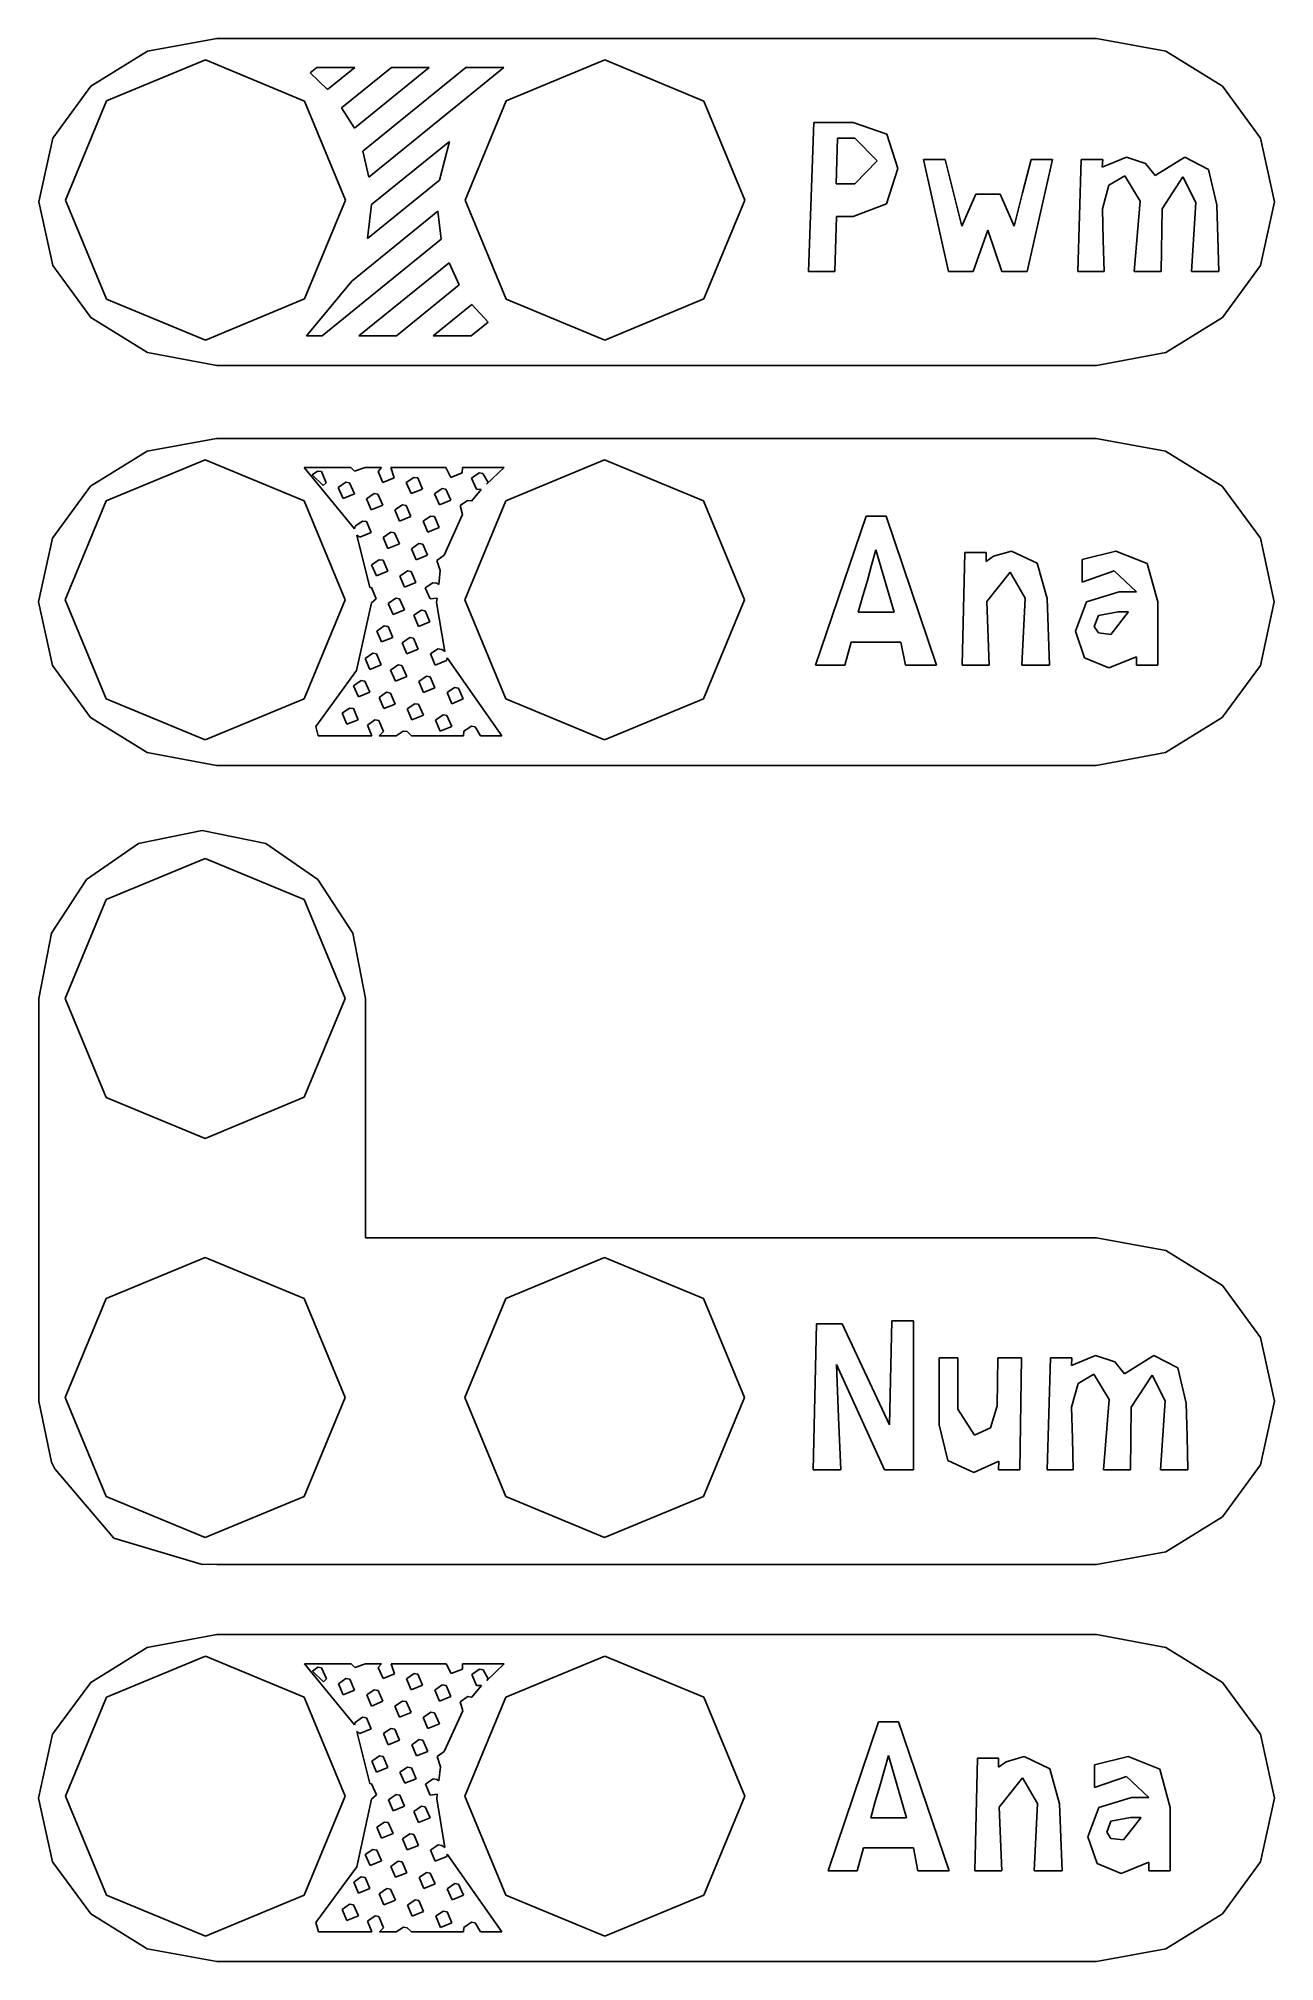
# Model space of a CAD drawing. Extents: x 0 to 7.9, y 0 to 12.2.
import ezdxf

# ---------------------------------------------------------------- set-up
doc = ezdxf.new("R2010")
doc.units = 0

msp = doc.modelspace()

# ---------------------------------------------------------------- linework, layer by layer
at = {"layer": 'Calque 1'}
for p, q in [((1.13539, 12.2365), (0.693474, 12.155059)), ((6.73453, 12.2365), (1.13539, 12.2365)), ((1.13539, 12.2365), (1.13539, 12.2365)), ((7.176448, 12.155059), (6.73453, 12.2365)), ((0.693474, 12.155059), (0.33334, 11.932675)), ((7.536582, 11.932675), (7.176448, 12.155059)), ((0.433035, 11.838604), (1.06304, 12.0995)), ((1.06304, 12.0995), (1.692714, 11.838423)), ((1.06304, 12.0995), (1.06304, 12.0995)), ((1.72967, 12.0169), (1.77256, 12.0515)), ((1.84025, 11.9114), (1.72967, 12.0169)), ((1.77256, 12.0515), (2.01285, 12.0515)), ((1.77256, 12.0515), (1.77256, 12.0515)), ((2.01285, 12.0515), (1.84025, 11.9114)), ((1.92914, 11.7941), (2.24643, 12.0515)), ((2.48724, 12.0515), (2.0113, 11.6655)), ((2.06401, 11.5192), (2.72134, 12.0515)), ((2.96215, 12.0515), (2.10277, 11.3549)), ((2.24643, 12.0515), (2.48724, 12.0515)), ((2.24643, 12.0515), (2.24643, 12.0515)), ((2.72134, 12.0515), (2.96215, 12.0515)), ((2.72134, 12.0515), (2.72134, 12.0515)), ((2.976036, 11.838604), (3.60604, 12.0995)), ((3.60604, 12.0995), (4.235707, 11.83842)), ((3.60604, 12.0995), (3.60604, 12.0995)), ((0.33334, 11.932675), (0.090914, 11.602253)), ((7.779008, 11.602253), (7.536582, 11.932675)), ((0.172138, 11.2086), (0.433035, 11.838604)), ((1.692714, 11.838423), (1.95343, 11.2086)), ((2.0113, 11.6655), (1.92914, 11.7941)), ((2.71514, 11.2086), (2.976036, 11.838604)), ((4.235707, 11.83842), (4.49642, 11.2086)), ((4.90208, 10.7544), (4.93567, 11.7027)), ((4.93567, 11.7027), (5.1863, 11.7027)), ((4.93567, 11.7027), (4.93567, 11.7027)), ((5.1863, 11.7027), (5.399301, 11.628388)), ((5.399301, 11.628388), (5.47053, 11.4097)), ((0.090914, 11.602253), (0.002121, 11.1967)), ((2.10277, 11.3549), (2.06401, 11.5192)), ((2.12034, 11.1797), (2.61643, 11.5817)), ((2.61643, 11.5817), (2.55235, 11.3347)), ((2.61643, 11.5817), (2.61643, 11.5817)), ((5.08554, 11.6024), (5.08088, 11.4593)), ((5.19612, 11.6024), (5.08554, 11.6024)), ((5.08554, 11.6024), (5.08554, 11.6024)), ((5.33927, 11.4582), (5.19612, 11.6024)), ((7.8678, 11.1967), (7.779008, 11.602253)), ((5.08088, 11.4593), (5.07675, 11.3125)), ((5.19612, 11.3125), (5.33927, 11.4582)), ((5.47053, 11.4097), (5.39766, 11.1849)), ((5.63382, 11.466), (5.77025, 11.466)), ((5.7935, 10.7544), (5.63382, 11.466)), ((5.63382, 11.466), (5.63382, 11.466)), ((5.77025, 11.466), (5.87722, 11.0417)), ((6.26427, 11.2551), (6.31802, 11.466)), ((6.45341, 11.466), (6.29321, 10.7544)), ((6.31802, 11.466), (6.45341, 11.466)), ((6.61671, 10.7544), (6.6379, 11.466)), ((6.6379, 11.466), (6.77432, 11.466)), ((6.77122, 11.4174), (6.92522, 11.4815)), ((6.77432, 11.466), (6.77122, 11.4174)), ((6.92522, 11.4815), (7.04717, 11.4412)), ((6.92522, 11.4815), (6.92522, 11.4815)), ((7.04717, 11.4412), (7.10867, 11.3642)), ((7.10867, 11.3642), (7.29574, 11.4815)), ((7.29574, 11.4815), (7.44767, 11.4035)), ((7.44767, 11.4035), (7.50141, 11.1781)), ((2.55235, 11.3347), (2.09502, 10.9637)), ((5.07675, 11.3125), (5.19612, 11.3125)), ((6.81359, 11.3032), (6.77225, 11.1533)), ((6.91436, 11.3631), (6.81359, 11.3032)), ((7.01255, 11.2019), (6.91436, 11.3631)), ((7.28437, 11.3564), (7.15259, 11.1523)), ((7.36705, 11.1936), (7.28437, 11.3564)), ((0.002121, 11.1967), (0.090914, 10.791127)), ((0.433035, 10.578596), (0.172138, 11.2086)), ((1.95343, 11.2086), (1.692714, 10.578777)), ((1.99425, 10.6929), (2.54202, 11.1368)), ((2.09502, 10.9637), (2.12034, 11.1797)), ((2.54202, 11.1368), (2.56269, 10.9585)), ((2.54202, 11.1368), (2.54202, 11.1368)), ((2.976036, 10.578596), (2.71514, 11.2086)), ((4.49642, 11.2086), (4.235707, 10.57878)), ((5.39766, 11.1849), (5.1863, 11.1042)), ((5.87722, 11.0417), (5.96558, 11.2458)), ((5.96558, 11.2458), (6.12217, 11.2458)), ((6.12217, 11.2458), (6.21053, 11.0417)), ((6.21053, 11.0417), (6.26427, 11.2551)), ((6.77225, 11.1533), (6.77794, 10.9533)), ((6.97483, 10.7544), (7.01255, 11.2019)), ((7.15259, 11.1523), (7.14691, 10.7544)), ((7.33915, 10.7544), (7.36705, 11.1936)), ((7.50141, 11.1781), (7.50709, 10.9673)), ((7.779008, 10.791127), (7.8678, 11.1967)), ((5.07985, 11.1042), (5.07003, 10.7544)), ((5.1863, 11.1042), (5.07985, 11.1042)), ((6.0431, 11.0159), (5.94905, 10.7544)), ((6.1325, 10.7544), (6.0431, 11.0159)), ((2.56269, 10.9585), (1.80563, 10.3446)), ((6.77794, 10.9533), (6.78311, 10.7544)), ((7.50709, 10.9673), (7.51278, 10.7544)), ((0.090914, 10.791127), (0.33334, 10.460562)), ((2.03921, 10.3446), (2.61333, 10.8097)), ((2.61333, 10.8097), (2.67896, 10.6681)), ((2.61333, 10.8097), (2.61333, 10.8097)), ((7.536582, 10.460562), (7.779008, 10.791127)), ((1.7059, 10.3446), (1.99425, 10.6929)), ((2.67896, 10.6681), (2.2795, 10.3446)), ((5.07003, 10.7544), (4.90208, 10.7544)), ((5.94905, 10.7544), (5.7935, 10.7544)), ((6.29321, 10.7544), (6.1325, 10.7544)), ((6.78311, 10.7544), (6.61671, 10.7544)), ((7.14691, 10.7544), (6.97483, 10.7544)), ((7.51278, 10.7544), (7.33915, 10.7544)), ((1.06304, 10.3177), (0.433035, 10.578596)), ((1.692714, 10.578777), (1.06304, 10.3177)), ((2.51308, 10.3446), (2.75855, 10.5436)), ((2.75855, 10.5436), (2.8619, 10.4319)), ((2.75855, 10.5436), (2.75855, 10.5436)), ((3.60604, 10.3177), (2.976036, 10.578596)), ((4.235707, 10.57878), (3.60604, 10.3177)), ((0.33334, 10.460562), (0.693474, 10.238017)), ((2.8619, 10.4319), (2.75441, 10.3446)), ((7.176448, 10.238017), (7.536582, 10.460562)), ((1.80563, 10.3446), (1.7059, 10.3446)), ((2.2795, 10.3446), (2.03921, 10.3446)), ((2.75441, 10.3446), (2.51308, 10.3446)), ((0.693474, 10.238017), (1.13539, 10.1565)), ((1.13539, 10.1565), (6.73453, 10.1565)), ((6.73453, 10.1565), (7.176448, 10.238017)), ((1.13384, 9.69141), (0.691843, 9.609972)), ((6.73246, 9.69141), (1.13384, 9.69141)), ((1.13384, 9.69141), (1.13384, 9.69141)), ((7.174454, 9.609972), (6.73246, 9.69141)), ((0.691843, 9.609972), (0.331531, 9.387597)), ((0.431484, 9.293575), (1.06149, 9.55447)), ((1.06149, 9.55447), (1.691157, 9.29339)), ((1.06149, 9.55447), (1.06149, 9.55447)), ((2.974303, 9.29339), (3.60397, 9.55447)), ((3.60397, 9.55447), (4.233974, 9.293574)), ((3.60397, 9.55447), (3.60397, 9.55447)), ((7.534764, 9.387597), (7.174454, 9.609972)), ((1.69194, 9.50641), (1.98908, 9.50641)), ((2.01079, 9.11729), (1.69194, 9.50641)), ((1.69194, 9.50641), (1.69194, 9.50641)), ((1.77669, 9.48367), (1.74259, 9.4599)), ((1.74259, 9.4599), (1.81286, 9.39169)), ((1.77721, 9.48367), (1.77669, 9.48367)), ((1.77669, 9.48367), (1.77669, 9.48367)), ((1.80098, 9.48005), (1.77721, 9.48367)), ((1.83147, 9.40977), (1.80098, 9.48005)), ((1.98908, 9.50641), (2.01234, 9.48315)), ((2.01234, 9.48315), (2.08055, 9.50641)), ((2.08055, 9.50641), (2.18339, 9.50641)), ((2.18339, 9.50641), (2.1622, 9.48212)), ((2.1622, 9.48212), (2.19217, 9.41184)), ((2.19217, 9.41184), (2.26452, 9.4413)), ((2.26452, 9.4413), (2.24385, 9.50641)), ((2.24385, 9.50641), (2.59318, 9.50641)), ((2.38957, 9.44388), (2.34151, 9.41081)), ((2.41438, 9.43975), (2.38957, 9.44388)), ((2.38957, 9.44388), (2.38957, 9.44388)), ((2.44383, 9.36947), (2.41438, 9.43975)), ((2.59318, 9.50641), (2.62522, 9.44336)), ((2.62522, 9.44336), (2.69757, 9.4723)), ((2.69757, 9.4723), (2.69912, 9.50641)), ((2.69912, 9.50641), (2.96422, 9.50641)), ((2.80557, 9.47179), (2.75699, 9.43871)), ((2.75699, 9.43871), (2.78748, 9.36843)), ((2.82934, 9.46765), (2.80557, 9.47179)), ((2.86241, 9.41081), (2.82934, 9.46765)), ((2.96422, 9.50641), (2.8526, 9.40047)), ((0.331531, 9.387597), (0.088927, 9.057197)), ((1.81286, 9.39169), (1.83147, 9.40977)), ((1.95652, 9.41236), (1.90847, 9.37877)), ((1.90847, 9.37877), (1.93896, 9.30849)), ((1.93896, 9.30849), (2.01079, 9.33846)), ((1.98081, 9.40822), (1.95652, 9.41236)), ((1.95652, 9.41236), (1.95652, 9.41236)), ((2.01079, 9.33846), (1.98081, 9.40822)), ((2.13584, 9.34053), (2.0883, 9.30745)), ((2.0883, 9.30745), (2.11879, 9.23717)), ((2.16065, 9.33691), (2.13584, 9.34053)), ((2.13584, 9.34053), (2.13584, 9.34053)), ((2.19114, 9.26715), (2.16065, 9.33691)), ((2.34151, 9.41081), (2.372, 9.34053)), ((2.372, 9.34053), (2.44383, 9.36947)), ((2.56941, 9.37205), (2.52135, 9.33898)), ((2.52135, 9.33898), (2.55184, 9.2687)), ((2.5937, 9.36843), (2.56941, 9.37205)), ((2.56941, 9.37205), (2.56941, 9.37205)), ((2.62418, 9.29815), (2.5937, 9.36843)), ((2.81797, 9.3674), (2.75648, 9.29298)), ((2.78748, 9.36843), (2.81797, 9.3674)), ((2.8526, 9.40047), (2.86241, 9.41081)), ((7.777367, 9.057197), (7.534764, 9.387597)), ((0.170587, 8.66357), (0.431484, 9.293575)), ((1.691157, 9.29339), (1.95187, 8.66357)), ((2.11879, 9.23717), (2.19114, 9.26715)), ((2.31619, 9.26921), (2.26813, 9.23614)), ((2.26813, 9.23614), (2.29811, 9.16586)), ((2.29811, 9.16586), (2.37045, 9.19532)), ((2.33996, 9.26508), (2.31619, 9.26921)), ((2.31619, 9.26921), (2.31619, 9.26921)), ((2.37045, 9.19532), (2.33996, 9.26508)), ((2.49551, 9.1979), (2.44797, 9.16431)), ((2.52032, 9.19377), (2.49551, 9.1979)), ((2.49551, 9.1979), (2.49551, 9.1979)), ((2.5508, 9.124), (2.52032, 9.19377)), ((2.55184, 9.2687), (2.62418, 9.29815)), ((2.70015, 9.2072), (2.58233, 8.94779)), ((2.73116, 9.29712), (2.68361, 9.26405)), ((2.68361, 9.26405), (2.70015, 9.2072)), ((2.71359, 8.66357), (2.974303, 9.29339)), ((2.75596, 9.2935), (2.73116, 9.29712)), ((2.75648, 9.29298), (2.75596, 9.2935)), ((4.233974, 9.293574), (4.49487, 8.66357)), ((4.94653, 8.24809), (5.26847, 9.19635)), ((5.26847, 9.19635), (5.39508, 9.19635)), ((5.26847, 9.19635), (5.26847, 9.19635)), ((5.39508, 9.19635), (5.71702, 8.24809)), ((0.088927, 9.057197), (0.000055, 8.65168)), ((2.01492, 9.13279), (2.01079, 9.11729)), ((2.06246, 9.16586), (2.01492, 9.13279)), ((2.10897, 8.74366), (2.02577, 9.07543)), ((2.02577, 9.07543), (2.04489, 9.06251)), ((2.04489, 9.06251), (2.11724, 9.09196)), ((2.08727, 9.16224), (2.06246, 9.16586)), ((2.11724, 9.09196), (2.08727, 9.16224)), ((2.2423, 9.09455), (2.19424, 9.06147)), ((2.19424, 9.06147), (2.22473, 8.99119)), ((2.26658, 9.09041), (2.2423, 9.09455)), ((2.2423, 9.09455), (2.2423, 9.09455)), ((2.29707, 9.02065), (2.26658, 9.09041)), ((2.44797, 9.16431), (2.47846, 9.09403)), ((2.47846, 9.09403), (2.5508, 9.124)), ((7.86624, 8.65168), (7.777367, 9.057197)), ((2.22473, 8.99119), (2.29707, 9.02065)), ((2.42213, 9.02323), (2.37459, 8.98964)), ((2.37459, 8.98964), (2.40456, 8.91988)), ((2.40456, 8.91988), (2.47691, 8.94882)), ((2.44642, 9.0191), (2.42213, 9.02323)), ((2.42213, 9.02323), (2.42213, 9.02323)), ((2.47691, 8.94882), (2.44642, 9.0191)), ((2.58233, 8.94779), (2.53582, 8.91523)), ((5.331, 8.98293), (5.30309, 8.88422)), ((5.44624, 8.58657), (5.331, 8.98293)), ((5.331, 8.98293), (5.331, 8.98293)), ((5.88032, 8.24809), (5.89686, 8.96484)), ((5.89686, 8.96484), (6.03121, 8.96484)), ((6.03121, 8.96484), (6.03121, 8.90903)), ((6.03121, 8.90903), (6.07927, 8.94262)), ((6.07927, 8.94262), (6.19451, 8.97517)), ((6.19451, 8.97517), (6.357754, 8.896965)), ((6.19451, 8.97517), (6.19451, 8.97517)), ((6.64306, 8.92195), (6.85804, 8.97517)), ((6.85804, 8.97517), (7.057795, 8.894897)), ((6.85804, 8.97517), (6.85804, 8.97517)), ((2.16892, 8.91988), (2.12086, 8.88681)), ((2.12086, 8.88681), (2.15135, 8.81704)), ((2.15135, 8.81704), (2.22318, 8.84598)), ((2.1932, 8.91626), (2.16892, 8.91988)), ((2.16892, 8.91988), (2.16892, 8.91988)), ((2.22318, 8.84598), (2.1932, 8.91626)), ((2.34823, 8.84857), (2.30017, 8.81549)), ((2.30017, 8.81549), (2.33066, 8.74573)), ((2.37252, 8.84443), (2.34823, 8.84857)), ((2.34823, 8.84857), (2.34823, 8.84857)), ((2.40301, 8.77467), (2.37252, 8.84443)), ((2.53582, 8.91523), (2.55752, 8.85063)), ((2.55752, 8.85063), (2.54771, 8.76227)), ((5.30309, 8.88422), (5.27622, 8.78811)), ((6.18469, 8.8403), (6.03587, 8.65426)), ((6.28081, 8.67597), (6.18469, 8.8403)), ((6.357754, 8.896965), (6.42034, 8.67338)), ((6.64306, 8.77777), (6.64306, 8.92195)), ((6.84667, 8.84805), (6.64306, 8.77777)), ((6.98878, 8.71524), (6.84667, 8.84805)), ((7.057795, 8.894897), (7.12417, 8.65168)), ((2.11931, 8.74211), (2.10897, 8.74366)), ((2.1498, 8.67183), (2.11931, 8.74211)), ((2.33066, 8.74573), (2.40301, 8.77467)), ((2.5105, 8.77364), (2.46244, 8.74056)), ((2.46244, 8.74056), (2.49293, 8.6708)), ((2.53479, 8.77002), (2.5105, 8.77364)), ((2.54771, 8.76227), (2.53479, 8.77002)), ((5.24728, 8.6894), (5.21834, 8.58657)), ((5.27622, 8.78811), (5.24728, 8.6894)), ((6.669814, 8.652397), (6.87819, 8.71524)), ((6.87819, 8.71524), (6.98878, 8.71524)), ((0.000055, 8.65168), (0.088927, 8.246082)), ((0.431481, 8.033559), (0.170587, 8.66357)), ((1.95187, 8.66357), (1.691161, 8.033744)), ((2.024771, 8.214886), (2.11982, 8.64496)), ((2.11982, 8.64496), (2.1498, 8.67183)), ((2.27485, 8.67442), (2.22679, 8.64083)), ((2.22679, 8.64083), (2.25677, 8.57055)), ((2.25677, 8.57055), (2.32911, 8.60052)), ((2.29914, 8.67028), (2.27485, 8.67442)), ((2.27485, 8.67442), (2.27485, 8.67442)), ((2.32911, 8.60052), (2.29914, 8.67028)), ((2.43712, 8.59949), (2.38906, 8.5659)), ((2.38906, 8.5659), (2.41903, 8.49562)), ((2.46089, 8.59535), (2.43712, 8.59949)), ((2.43712, 8.59949), (2.43712, 8.59949)), ((2.49138, 8.52507), (2.46089, 8.59535)), ((2.49293, 8.6708), (2.53737, 8.67597)), ((2.53737, 8.67597), (2.53427, 8.64703)), ((2.53427, 8.64703), (2.58646, 8.33645)), ((2.974299, 8.033744), (2.71359, 8.66357)), ((4.49487, 8.66357), (4.233977, 8.03356)), ((5.21834, 8.58657), (5.44624, 8.58657)), ((6.03587, 8.65426), (6.0524, 8.24809)), ((6.25963, 8.24809), (6.28081, 8.67597)), ((6.42034, 8.67338), (6.43636, 8.24809)), ((6.60069, 8.46564), (6.669814, 8.652397)), ((6.87251, 8.5876), (6.74693, 8.56435)), ((6.82651, 8.44446), (6.9371, 8.58657)), ((6.9371, 8.5876), (6.87251, 8.5876)), ((6.87251, 8.5876), (6.87251, 8.5876)), ((6.9371, 8.58657), (6.9371, 8.5876)), ((7.12417, 8.65168), (7.12417, 8.24809)), ((7.777367, 8.246082), (7.86624, 8.65168)), ((2.20147, 8.49923), (2.1529, 8.46616)), ((2.1529, 8.46616), (2.18339, 8.3964)), ((2.22524, 8.49562), (2.20147, 8.49923)), ((2.20147, 8.49923), (2.20147, 8.49923)), ((2.25573, 8.42534), (2.22524, 8.49562)), ((2.41903, 8.49562), (2.49138, 8.52507)), ((6.65857, 8.29511), (6.60069, 8.46564)), ((6.74693, 8.56435), (6.72006, 8.4951)), ((6.72006, 8.4951), (6.74693, 8.45479)), ((6.74693, 8.45479), (6.82651, 8.44446)), ((2.12758, 8.32509), (2.07951, 8.29201)), ((2.15186, 8.32095), (2.12758, 8.32509)), ((2.12758, 8.32509), (2.12758, 8.32509)), ((2.18235, 8.25119), (2.15186, 8.32095)), ((2.18339, 8.3964), (2.25573, 8.42534)), ((2.36322, 8.42482), (2.31516, 8.39175)), ((2.31516, 8.39175), (2.34565, 8.32147)), ((2.34565, 8.32147), (2.418, 8.35041)), ((2.38751, 8.42069), (2.36322, 8.42482)), ((2.36322, 8.42482), (2.36322, 8.42482)), ((2.418, 8.35041), (2.38751, 8.42069)), ((2.54254, 8.35299), (2.49499, 8.31992)), ((2.56682, 8.34937), (2.54254, 8.35299)), ((2.58646, 8.33645), (2.56682, 8.34937)), ((5.17235, 8.39536), (5.13308, 8.24809)), ((5.49016, 8.39536), (5.17235, 8.39536)), ((5.5191, 8.24809), (5.49016, 8.39536)), ((0.088927, 8.246082), (0.331531, 7.915503)), ((1.76532, 7.85896), (2.024771, 8.214886)), ((2.07951, 8.29201), (2.11, 8.22225)), ((2.11, 8.22225), (2.18235, 8.25119)), ((2.28932, 8.25015), (2.24178, 8.21708)), ((2.24178, 8.21708), (2.27227, 8.14732)), ((2.31361, 8.24602), (2.28932, 8.25015)), ((2.28932, 8.25015), (2.28932, 8.25015)), ((2.3441, 8.17626), (2.31361, 8.24602)), ((2.49499, 8.31992), (2.52497, 8.24964)), ((2.52497, 8.24964), (2.59731, 8.27909)), ((2.59731, 8.27909), (2.60145, 8.29511)), ((2.60145, 8.29511), (2.94871, 7.79954)), ((5.13308, 8.24809), (4.94653, 8.24809)), ((5.71702, 8.24809), (5.5191, 8.24809)), ((6.0524, 8.24809), (5.88032, 8.24809)), ((6.43636, 8.24809), (6.25963, 8.24809)), ((6.81308, 8.23103), (6.65857, 8.29511)), ((6.98878, 8.30286), (6.81308, 8.23103)), ((6.98878, 8.24809), (6.98878, 8.30286)), ((7.12417, 8.24809), (6.98878, 8.24809)), ((7.534764, 7.915503), (7.777367, 8.246082)), ((2.05368, 8.15094), (2.00613, 8.11735)), ((2.00613, 8.11735), (2.03611, 8.04707)), ((2.03611, 8.04707), (2.10845, 8.07652)), ((2.07848, 8.1468), (2.05368, 8.15094)), ((2.05368, 8.15094), (2.05368, 8.15094)), ((2.10845, 8.07652), (2.07848, 8.1468)), ((2.27227, 8.14732), (2.3441, 8.17626)), ((2.46916, 8.17832), (2.42161, 8.14525)), ((2.42161, 8.14525), (2.45159, 8.07549)), ((2.45159, 8.07549), (2.52342, 8.10494)), ((2.49293, 8.17471), (2.46916, 8.17832)), ((2.46916, 8.17832), (2.46916, 8.17832)), ((2.52342, 8.10494), (2.49293, 8.17471)), ((2.64899, 8.10701), (2.60145, 8.07394)), ((2.67328, 8.10339), (2.64899, 8.10701)), ((2.64899, 8.10701), (2.64899, 8.10701)), ((2.70377, 8.03363), (2.67328, 8.10339)), ((1.06149, 7.77266), (0.431481, 8.033559)), ((1.691161, 8.033744), (1.06149, 7.77266)), ((1.97978, 7.97575), (1.93224, 7.94268)), ((2.00459, 7.97213), (1.97978, 7.97575)), ((1.97978, 7.97575), (1.97978, 7.97575)), ((2.03507, 7.90185), (2.00459, 7.97213)), ((2.21543, 8.076), (2.16788, 8.04241)), ((2.16788, 8.04241), (2.19785, 7.97213)), ((2.19785, 7.97213), (2.27072, 8.00159)), ((2.24023, 8.07135), (2.21543, 8.076)), ((2.21543, 8.076), (2.21543, 8.076)), ((2.27072, 8.00159), (2.24023, 8.07135)), ((2.39578, 8.00366), (2.34772, 7.97058)), ((2.34772, 7.97058), (2.37769, 7.90082)), ((2.41955, 8.00004), (2.39578, 8.00366)), ((2.39578, 8.00366), (2.39578, 8.00366)), ((2.45003, 7.92976), (2.41955, 8.00004)), ((2.60145, 8.07394), (2.63142, 8.00366)), ((2.63142, 8.00366), (2.70377, 8.03363)), ((3.60397, 7.77266), (2.974299, 8.033744)), ((4.233977, 8.03356), (3.60397, 7.77266)), ((0.331531, 7.915503), (0.691843, 7.692949)), ((1.78134, 7.79954), (1.76532, 7.85896)), ((1.93224, 7.94268), (1.96273, 7.8724)), ((1.96273, 7.8724), (2.03507, 7.90185)), ((2.14205, 7.90134), (2.09398, 7.86775)), ((2.09398, 7.86775), (2.12137, 7.79954)), ((2.16633, 7.8972), (2.14205, 7.90134)), ((2.1963, 7.82692), (2.16633, 7.8972)), ((2.37769, 7.90082), (2.45003, 7.92976)), ((2.57509, 7.93234), (2.52755, 7.89927)), ((2.52755, 7.89927), (2.55752, 7.82899)), ((2.55752, 7.82899), (2.63039, 7.85845)), ((2.5999, 7.92873), (2.57509, 7.93234)), ((2.57509, 7.93234), (2.57509, 7.93234)), ((2.63039, 7.85845), (2.5999, 7.92873)), ((2.75544, 7.86103), (2.70739, 7.82796)), ((2.77973, 7.8569), (2.75544, 7.86103)), ((2.8128, 7.79954), (2.77973, 7.8569)), ((7.174454, 7.692949), (7.534764, 7.915503)), ((2.12137, 7.79954), (1.78134, 7.79954)), ((2.16943, 7.79954), (2.1963, 7.82692)), ((2.2764, 7.79954), (2.16943, 7.79954)), ((2.32188, 7.82951), (2.2764, 7.79954)), ((2.34617, 7.82589), (2.32188, 7.82951)), ((2.37407, 7.79954), (2.34617, 7.82589)), ((2.70532, 7.79954), (2.37407, 7.79954)), ((2.70739, 7.82796), (2.70532, 7.79954)), ((2.94871, 7.79954), (2.8128, 7.79954)), ((0.691843, 7.692949), (1.13384, 7.61143)), ((1.13384, 7.61143), (6.73246, 7.61143)), ((6.73246, 7.61143), (7.174454, 7.692949)), ((0.635823, 7.11315), (0.305421, 6.884232)), ((1.04134, 7.19699), (0.635823, 7.11315)), ((1.446937, 7.11315), (1.04134, 7.19699)), ((1.04134, 7.19699), (1.04134, 7.19699)), ((1.777513, 6.884232), (1.446937, 7.11315)), ((0.431151, 6.758507), (1.06097, 7.01922)), ((1.06097, 7.01922), (1.69046, 6.758327)), ((1.06097, 7.01922), (1.06097, 7.01922)), ((0.305421, 6.884232), (0.083044, 6.544138)), ((2.000062, 6.544138), (1.777513, 6.884232)), ((0.170071, 6.12884), (0.431151, 6.758507)), ((1.69046, 6.758327), (1.95136, 6.12884)), ((0.083044, 6.544138), (0.001605, 6.12677)), ((2.08158, 6.12677), (2.000062, 6.544138)), ((0.001605, 6.12677), (0.001605, 3.59566)), ((0.430963, 5.49883), (0.170071, 6.12884)), ((1.95136, 6.12884), (1.690647, 5.49901)), ((2.08158, 4.60541), (2.08158, 6.12677)), ((1.06097, 5.23793), (0.430963, 5.49883)), ((1.690647, 5.49901), (1.06097, 5.23793)), ((6.73401, 4.60541), (2.08158, 4.60541)), ((7.175928, 4.523892), (6.73401, 4.60541)), ((0.430967, 4.218943), (1.06097, 4.47984)), ((1.06097, 4.47984), (1.690644, 4.218763)), ((1.06097, 4.47984), (1.06097, 4.47984)), ((2.973966, 4.218944), (3.60397, 4.47984)), ((3.60397, 4.47984), (4.233644, 4.218763)), ((3.60397, 4.47984), (3.60397, 4.47984)), ((7.536062, 4.301343), (7.175928, 4.523892)), ((7.778488, 3.970767), (7.536062, 4.301343)), ((0.170071, 3.58894), (0.430967, 4.218943)), ((1.690644, 4.218763), (1.95136, 3.58894)), ((2.71307, 3.58894), (2.973966, 4.218944)), ((4.233644, 4.218763), (4.49436, 3.58894)), ((4.93051, 3.1285), (4.95169, 4.05868)), ((4.95169, 4.05868), (5.11499, 4.05868)), ((5.11499, 4.05868), (5.4173, 3.41479)), ((5.4173, 3.41479), (5.43177, 4.07728)), ((5.43177, 4.07728), (5.56923, 4.07728)), ((5.43177, 4.07728), (5.43177, 4.07728)), ((5.56923, 4.07728), (5.56923, 3.1285)), ((7.86728, 3.56517), (7.778488, 3.970767)), ((5.38474, 3.1285), (5.07933, 3.79874)), ((5.07933, 3.79874), (5.09277, 3.46181)), ((5.73252, 3.8406), (5.8519, 3.8406)), ((5.73252, 3.41479), (5.73252, 3.8406)), ((5.73252, 3.8406), (5.73252, 3.8406)), ((5.8519, 3.8406), (5.8519, 3.51504)), ((6.10149, 3.53571), (6.10718, 3.8406)), ((6.10718, 3.8406), (6.25704, 3.8406)), ((6.25704, 3.8406), (6.24567, 3.1285)), ((6.42034, 3.1285), (6.44153, 3.8406)), ((6.44153, 3.8406), (6.57795, 3.8406)), ((6.57485, 3.79203), (6.72885, 3.85611)), ((6.57795, 3.8406), (6.57485, 3.79203)), ((6.72885, 3.85611), (6.8508, 3.8158)), ((6.72885, 3.85611), (6.72885, 3.85611)), ((6.8508, 3.8158), (6.9123, 3.7388)), ((6.9123, 3.7388), (7.09937, 3.85611)), ((7.09937, 3.85611), (7.2513, 3.77807)), ((6.61722, 3.67782), (6.57588, 3.52796)), ((6.71799, 3.73777), (6.61722, 3.67782)), ((6.81618, 3.57602), (6.71799, 3.73777)), ((7.088, 3.73105), (6.95622, 3.52693)), ((7.17068, 3.56827), (7.088, 3.73105)), ((7.2513, 3.77807), (7.30504, 3.55277)), ((0.001605, 3.59566), (0.002121, 3.57964)), ((0.002121, 3.57964), (0.001605, 3.56517)), ((0.001605, 3.56517), (0.082737, 3.17811)), ((0.430967, 2.958937), (0.170071, 3.58894)), ((1.95136, 3.58894), (1.690644, 2.959117)), ((2.973966, 2.958936), (2.71307, 3.58894)), ((4.49436, 3.58894), (4.233644, 2.959117)), ((6.77846, 3.1285), (6.81618, 3.57602)), ((7.14278, 3.1285), (7.17068, 3.56827)), ((7.30504, 3.55277), (7.31072, 3.34193)), ((7.778488, 3.159653), (7.86728, 3.56517)), ((5.09277, 3.46181), (5.10621, 3.1285)), ((5.8519, 3.51504), (5.95732, 3.34864)), ((6.06015, 3.3967), (6.10149, 3.53571)), ((6.57588, 3.52796), (6.58157, 3.32797)), ((6.95622, 3.52693), (6.95054, 3.1285)), ((5.788585, 3.188735), (5.73252, 3.41479)), ((5.95732, 3.34864), (6.06015, 3.3967)), ((6.58157, 3.32797), (6.58674, 3.1285)), ((7.31072, 3.34193), (7.31641, 3.1285)), ((5.9537, 3.11196), (5.788585, 3.188735)), ((6.11286, 3.18328), (5.9537, 3.11196)), ((6.11028, 3.1285), (6.11286, 3.18328)), ((0.082737, 3.17811), (0.103409, 3.13419)), ((0.103409, 3.13419), (0.479299, 2.694661)), ((5.10621, 3.1285), (4.93051, 3.1285)), ((5.56923, 3.1285), (5.38474, 3.1285)), ((6.24567, 3.1285), (6.11028, 3.1285)), ((6.58674, 3.1285), (6.42034, 3.1285)), ((6.95054, 3.1285), (6.77846, 3.1285)), ((7.31641, 3.1285), (7.14278, 3.1285)), ((7.536062, 2.829252), (7.778488, 3.159653)), ((1.06097, 2.69804), (0.430967, 2.958937)), ((1.690644, 2.959117), (1.06097, 2.69804)), ((3.60397, 2.69804), (2.973966, 2.958936)), ((4.233644, 2.959117), (3.60397, 2.69804)), ((7.175928, 2.606878), (7.536062, 2.829252)), ((0.479299, 2.694661), (1.04134, 2.52544)), ((6.73401, 2.52544), (7.175928, 2.606878)), ((1.04134, 2.52544), (1.08629, 2.5275)), ((1.08629, 2.5275), (1.13487, 2.52544)), ((1.13487, 2.52544), (6.73401, 2.52544)), ((0.692876, 1.998552), (0.332565, 1.776177)), ((1.13487, 2.07999), (0.692876, 1.998552)), ((6.7335, 2.07999), (1.13487, 2.07999)), ((1.13487, 2.07999), (1.13487, 2.07999)), ((7.175494, 1.998552), (6.7335, 2.07999)), ((7.535804, 1.776177), (7.175494, 1.998552)), ((0.432517, 1.682143), (1.06252, 1.94304)), ((1.06252, 1.94304), (1.692194, 1.681963)), ((1.06252, 1.94304), (1.06252, 1.94304)), ((1.69298, 1.89498), (1.99012, 1.89498)), ((2.01182, 1.50586), (1.69298, 1.89498)), ((1.69298, 1.89498), (1.69298, 1.89498)), ((1.77773, 1.87225), (1.74362, 1.84848)), ((1.74362, 1.84848), (1.8139, 1.78026)), ((1.77824, 1.87225), (1.77773, 1.87225)), ((1.77773, 1.87225), (1.77773, 1.87225)), ((1.80201, 1.86863), (1.77824, 1.87225)), ((1.8325, 1.79835), (1.80201, 1.86863)), ((1.99012, 1.89498), (2.01337, 1.87173)), ((2.01337, 1.87173), (2.08158, 1.89498)), ((2.08158, 1.89498), (2.18442, 1.89498)), ((2.18442, 1.89498), (2.16323, 1.8707)), ((2.16323, 1.8707), (2.1932, 1.80042)), ((2.26555, 1.82987), (2.24488, 1.89498)), ((2.24488, 1.89498), (2.59421, 1.89498)), ((2.59421, 1.89498), (2.62625, 1.83194)), ((2.62625, 1.83194), (2.6986, 1.86088)), ((2.6986, 1.86088), (2.70015, 1.89498)), ((2.70015, 1.89498), (2.96525, 1.89498)), ((2.8066, 1.86036), (2.75803, 1.82729)), ((2.83038, 1.85623), (2.8066, 1.86036)), ((2.86345, 1.79938), (2.83038, 1.85623)), ((2.96525, 1.89498), (2.85363, 1.78905)), ((2.975333, 1.68196), (3.605, 1.94304)), ((3.605, 1.94304), (4.23501, 1.682147)), ((3.605, 1.94304), (3.605, 1.94304)), ((0.332565, 1.776177), (0.089962, 1.445777)), ((1.8139, 1.78026), (1.8325, 1.79835)), ((1.95756, 1.80093), (1.9095, 1.76734)), ((1.9095, 1.76734), (1.93999, 1.69706)), ((1.93999, 1.69706), (2.01182, 1.72704)), ((1.98185, 1.7968), (1.95756, 1.80093)), ((1.95756, 1.80093), (1.95756, 1.80093)), ((2.01182, 1.72704), (1.98185, 1.7968)), ((2.13688, 1.7291), (2.08933, 1.69603)), ((2.16168, 1.72549), (2.13688, 1.7291)), ((2.13688, 1.7291), (2.13688, 1.7291)), ((2.19217, 1.65572), (2.16168, 1.72549)), ((2.1932, 1.80042), (2.26555, 1.82987)), ((2.39061, 1.83246), (2.34255, 1.79938)), ((2.34255, 1.79938), (2.37304, 1.7291)), ((2.37304, 1.7291), (2.44487, 1.75804)), ((2.41541, 1.82832), (2.39061, 1.83246)), ((2.39061, 1.83246), (2.39061, 1.83246)), ((2.44487, 1.75804), (2.41541, 1.82832)), ((2.57044, 1.76063), (2.52238, 1.72755)), ((2.52238, 1.72755), (2.55287, 1.65727)), ((2.59473, 1.75701), (2.57044, 1.76063)), ((2.57044, 1.76063), (2.57044, 1.76063)), ((2.62522, 1.68673), (2.59473, 1.75701)), ((2.819, 1.75597), (2.75751, 1.68156)), ((2.75803, 1.82729), (2.78852, 1.75701)), ((2.78852, 1.75701), (2.819, 1.75597)), ((2.85363, 1.78905), (2.86345, 1.79938)), ((7.778407, 1.445777), (7.535804, 1.776177)), ((0.171621, 1.05214), (0.432517, 1.682143)), ((1.692194, 1.681963), (1.95291, 1.05214)), ((2.08933, 1.69603), (2.11982, 1.62575)), ((2.11982, 1.62575), (2.19217, 1.65572)), ((2.31723, 1.65779), (2.26917, 1.62472)), ((2.26917, 1.62472), (2.29914, 1.55444)), ((2.341, 1.65366), (2.31723, 1.65779)), ((2.31723, 1.65779), (2.31723, 1.65779)), ((2.37149, 1.58389), (2.341, 1.65366)), ((2.55287, 1.65727), (2.62522, 1.68673)), ((2.70118, 1.59578), (2.58336, 1.33636)), ((2.73219, 1.6857), (2.68465, 1.65262)), ((2.68465, 1.65262), (2.70118, 1.59578)), ((2.71462, 1.05214), (2.975333, 1.68196)), ((2.75699, 1.68208), (2.73219, 1.6857)), ((2.75751, 1.68156), (2.75699, 1.68208)), ((4.23501, 1.682147), (4.49591, 1.05214)), ((2.01595, 1.52136), (2.01182, 1.50586)), ((2.0635, 1.55444), (2.01595, 1.52136)), ((2.04593, 1.45108), (2.11827, 1.48054)), ((2.0883, 1.55082), (2.0635, 1.55444)), ((2.11827, 1.48054), (2.0883, 1.55082)), ((2.24333, 1.48312), (2.19527, 1.45005)), ((2.26762, 1.47899), (2.24333, 1.48312)), ((2.24333, 1.48312), (2.24333, 1.48312)), ((2.29811, 1.40923), (2.26762, 1.47899)), ((2.29914, 1.55444), (2.37149, 1.58389)), ((2.49655, 1.58648), (2.449, 1.55289)), ((2.449, 1.55289), (2.47949, 1.48261)), ((2.47949, 1.48261), (2.55184, 1.51258)), ((2.52135, 1.58234), (2.49655, 1.58648)), ((2.49655, 1.58648), (2.49655, 1.58648)), ((2.55184, 1.51258), (2.52135, 1.58234)), ((5.02559, 0.576718), (5.34753, 1.5255)), ((5.34753, 1.5255), (5.47414, 1.5255)), ((5.34753, 1.5255), (5.34753, 1.5255)), ((5.47414, 1.5255), (5.79609, 0.576718)), ((0.089962, 1.445777), (0.001089, 1.04026)), ((2.11, 1.13224), (2.02681, 1.464)), ((2.02681, 1.464), (2.04593, 1.45108)), ((2.19527, 1.45005), (2.22576, 1.37977)), ((2.22576, 1.37977), (2.29811, 1.40923)), ((2.42316, 1.41181), (2.37562, 1.37822)), ((2.37562, 1.37822), (2.40559, 1.30846)), ((2.44745, 1.40768), (2.42316, 1.41181)), ((2.42316, 1.41181), (2.42316, 1.41181)), ((2.47794, 1.3374), (2.44745, 1.40768)), ((7.86728, 1.04026), (7.778407, 1.445777)), ((2.16995, 1.30846), (2.12189, 1.27538)), ((2.12189, 1.27538), (2.15238, 1.20562)), ((2.15238, 1.20562), (2.22421, 1.23456)), ((2.19424, 1.30484), (2.16995, 1.30846)), ((2.16995, 1.30846), (2.16995, 1.30846)), ((2.22421, 1.23456), (2.19424, 1.30484)), ((2.34927, 1.23714), (2.30121, 1.20407)), ((2.37356, 1.23301), (2.34927, 1.23714)), ((2.34927, 1.23714), (2.34927, 1.23714)), ((2.40404, 1.16325), (2.37356, 1.23301)), ((2.40559, 1.30846), (2.47794, 1.3374)), ((2.58336, 1.33636), (2.53685, 1.30381)), ((2.53685, 1.30381), (2.55856, 1.23921)), ((2.55856, 1.23921), (2.54874, 1.15084)), ((5.41058, 1.31207), (5.38216, 1.21286)), ((5.52582, 0.915199), (5.41058, 1.31207)), ((5.41058, 1.31207), (5.41058, 1.31207)), ((5.95938, 0.576718), (5.97644, 1.29399)), ((5.97644, 1.29399), (6.11028, 1.29399)), ((6.11028, 1.29399), (6.11028, 1.23766)), ((6.11028, 1.23766), (6.15886, 1.27177)), ((6.15886, 1.27177), (6.27358, 1.30432)), ((6.27358, 1.30432), (6.437079, 1.226115)), ((6.27358, 1.30432), (6.27358, 1.30432)), ((6.437079, 1.226115), (6.49992, 1.00253)), ((6.72213, 1.2511), (6.9371, 1.30432)), ((6.72213, 1.1064), (6.72213, 1.2511)), ((6.9371, 1.30432), (7.13686, 1.223788)), ((6.9371, 1.30432), (6.9371, 1.30432)), ((7.13686, 1.223788), (7.20324, 0.980312)), ((2.12034, 1.13069), (2.11, 1.13224)), ((2.15083, 1.06041), (2.12034, 1.13069)), ((2.30121, 1.20407), (2.3317, 1.13431)), ((2.3317, 1.13431), (2.40404, 1.16325)), ((2.51153, 1.16221), (2.46347, 1.12914)), ((2.46347, 1.12914), (2.49396, 1.05938)), ((2.53582, 1.1586), (2.51153, 1.16221)), ((2.54874, 1.15084), (2.53582, 1.1586)), ((5.3558, 1.11674), (5.32635, 1.01804)), ((5.38216, 1.21286), (5.3558, 1.11674)), ((6.26376, 1.16893), (6.11493, 0.982895)), ((6.35988, 1.00512), (6.26376, 1.16893)), ((6.92573, 1.17668), (6.72213, 1.1064)), ((7.06784, 1.04387), (6.92573, 1.17668)), ((0.001089, 1.04026), (0.089962, 0.634659)), ((0.432517, 0.422137), (0.171621, 1.05214)), ((1.95291, 1.05214), (1.692194, 0.422317)), ((2.025811, 0.603466), (2.12086, 1.03354)), ((2.12086, 1.03354), (2.15083, 1.06041)), ((2.27589, 1.06299), (2.22783, 1.0294)), ((2.22783, 1.0294), (2.2578, 0.959124)), ((2.2578, 0.959124), (2.33015, 0.989097)), ((2.30017, 1.05886), (2.27589, 1.06299)), ((2.27589, 1.06299), (2.27589, 1.06299)), ((2.33015, 0.989097), (2.30017, 1.05886)), ((2.43815, 0.988063), (2.39009, 0.954473)), ((2.46192, 0.983929), (2.43815, 0.988063)), ((2.43815, 0.988063), (2.43815, 0.988063)), ((2.49241, 0.913649), (2.46192, 0.983929)), ((2.49396, 1.05938), (2.5384, 1.06454)), ((2.5384, 1.06454), (2.5353, 1.03561)), ((2.5353, 1.03561), (2.58749, 0.72503)), ((2.975333, 0.42232), (2.71462, 1.05214)), ((4.49591, 1.05214), (4.23501, 0.422133)), ((5.32635, 1.01804), (5.29741, 0.915199)), ((6.11493, 0.982895), (6.13198, 0.576718)), ((6.33869, 0.576718), (6.35988, 1.00512)), ((6.49992, 1.00253), (6.51542, 0.576718)), ((6.67975, 0.794276), (6.748879, 0.981031)), ((6.748879, 0.981031), (6.95726, 1.04387)), ((6.95726, 1.04387), (7.06784, 1.04387)), ((7.20324, 0.980312), (7.20324, 0.576718)), ((7.778407, 0.634659), (7.86728, 1.04026)), ((2.20251, 0.887811), (2.15393, 0.854738)), ((2.22628, 0.884193), (2.20251, 0.887811)), ((2.20251, 0.887811), (2.20251, 0.887811)), ((2.25677, 0.813913), (2.22628, 0.884193)), ((2.39009, 0.954473), (2.42006, 0.884193)), ((2.42006, 0.884193), (2.49241, 0.913649)), ((5.29741, 0.915199), (5.52582, 0.915199)), ((6.82651, 0.892978), (6.79964, 0.824249)), ((6.95157, 0.916749), (6.82651, 0.892978)), ((6.90558, 0.773606), (7.01668, 0.915199)), ((7.01668, 0.916749), (6.95157, 0.916749)), ((6.95157, 0.916749), (6.95157, 0.916749)), ((7.01668, 0.915199), (7.01668, 0.916749)), ((2.15393, 0.854738), (2.18442, 0.784975)), ((2.18442, 0.784975), (2.25677, 0.813913)), ((2.36425, 0.813397), (2.31619, 0.780324)), ((2.31619, 0.780324), (2.34668, 0.710044)), ((2.34668, 0.710044), (2.41903, 0.738982)), ((2.38854, 0.809263), (2.36425, 0.813397)), ((2.36425, 0.813397), (2.36425, 0.813397)), ((2.41903, 0.738982), (2.38854, 0.809263)), ((2.54357, 0.741566), (2.49603, 0.708493)), ((2.56786, 0.737949), (2.54357, 0.741566)), ((2.58749, 0.72503), (2.56786, 0.737949)), ((6.73815, 0.623744), (6.67975, 0.794276)), ((6.79964, 0.824249), (6.82651, 0.783941)), ((6.82651, 0.783941), (6.90558, 0.773606)), ((0.089962, 0.634659), (0.332565, 0.30408)), ((2.12861, 0.713661), (2.08055, 0.680588)), ((2.08055, 0.680588), (2.11104, 0.610825)), ((2.11104, 0.610825), (2.18339, 0.639764)), ((2.1529, 0.709527), (2.12861, 0.713661)), ((2.12861, 0.713661), (2.12861, 0.713661)), ((2.18339, 0.639764), (2.1529, 0.709527)), ((2.29035, 0.63873), (2.24281, 0.605657)), ((2.31464, 0.634596), (2.29035, 0.63873)), ((2.29035, 0.63873), (2.29035, 0.63873)), ((2.34513, 0.564833), (2.31464, 0.634596)), ((2.49603, 0.708493), (2.526, 0.638214)), ((2.526, 0.638214), (2.59835, 0.667669)), ((2.59835, 0.667669), (2.60248, 0.683689)), ((2.60248, 0.683689), (2.94975, 0.188112)), ((5.25142, 0.723996), (5.21214, 0.576718)), ((5.56923, 0.723996), (5.25142, 0.723996)), ((5.59817, 0.576718), (5.56923, 0.723996)), ((6.89214, 0.560182), (6.73815, 0.623744)), ((7.06784, 0.631496), (6.89214, 0.560182)), ((7.06784, 0.576718), (7.06784, 0.631496)), ((7.535804, 0.30408), (7.778407, 0.634659)), ((1.76636, 0.24754), (2.025811, 0.603466)), ((2.05471, 0.539511), (2.00717, 0.505922)), ((2.00717, 0.505922), (2.03714, 0.435642)), ((2.07951, 0.535377), (2.05471, 0.539511)), ((2.05471, 0.539511), (2.05471, 0.539511)), ((2.10949, 0.465097), (2.07951, 0.535377)), ((2.24281, 0.605657), (2.2733, 0.535894)), ((2.2733, 0.535894), (2.34513, 0.564833)), ((2.47019, 0.5669), (2.42265, 0.533827)), ((2.42265, 0.533827), (2.45262, 0.464064)), ((2.45262, 0.464064), (2.52445, 0.493519)), ((2.49396, 0.563283), (2.47019, 0.5669)), ((2.47019, 0.5669), (2.47019, 0.5669)), ((2.52445, 0.493519), (2.49396, 0.563283)), ((2.65002, 0.495587), (2.60248, 0.462514)), ((2.67431, 0.491969), (2.65002, 0.495587)), ((2.65002, 0.495587), (2.65002, 0.495587)), ((2.7048, 0.422206), (2.67431, 0.491969)), ((5.21214, 0.576718), (5.02559, 0.576718)), ((5.79609, 0.576718), (5.59817, 0.576718)), ((6.13198, 0.576718), (5.95938, 0.576718)), ((6.51542, 0.576718), (6.33869, 0.576718)), ((7.20324, 0.576718), (7.06784, 0.576718)), ((1.06252, 0.16124), (0.432517, 0.422137)), ((1.692194, 0.422317), (1.06252, 0.16124)), ((2.03714, 0.435642), (2.10949, 0.465097)), ((2.21646, 0.464581), (2.16892, 0.430991)), ((2.16892, 0.430991), (2.19889, 0.360711)), ((2.19889, 0.360711), (2.27175, 0.390167)), ((2.24126, 0.45993), (2.21646, 0.464581)), ((2.21646, 0.464581), (2.21646, 0.464581)), ((2.27175, 0.390167), (2.24126, 0.45993)), ((2.39681, 0.392234), (2.34875, 0.359161)), ((2.42058, 0.388616), (2.39681, 0.392234)), ((2.39681, 0.392234), (2.39681, 0.392234)), ((2.45107, 0.318336), (2.42058, 0.388616)), ((2.60248, 0.462514), (2.63245, 0.392234)), ((2.63245, 0.392234), (2.7048, 0.422206)), ((3.605, 0.16124), (2.975333, 0.42232)), ((4.23501, 0.422133), (3.605, 0.16124)), ((0.332565, 0.30408), (0.692876, 0.081528)), ((1.78238, 0.188112), (1.76636, 0.24754)), ((1.98081, 0.364328), (1.93327, 0.331255)), ((1.93327, 0.331255), (1.96376, 0.260975)), ((1.96376, 0.260975), (2.03611, 0.290431)), ((2.00562, 0.360711), (1.98081, 0.364328)), ((1.98081, 0.364328), (1.98081, 0.364328)), ((2.03611, 0.290431), (2.00562, 0.360711)), ((2.14308, 0.289914), (2.09502, 0.256324)), ((2.09502, 0.256324), (2.12241, 0.188112)), ((2.16736, 0.28578), (2.14308, 0.289914)), ((2.19734, 0.2155), (2.16736, 0.28578)), ((2.34875, 0.359161), (2.37872, 0.289397)), ((2.37872, 0.289397), (2.45107, 0.318336)), ((2.57613, 0.32092), (2.52858, 0.287847)), ((2.52858, 0.287847), (2.55856, 0.217567)), ((2.55856, 0.217567), (2.63142, 0.247023)), ((2.60093, 0.317303), (2.57613, 0.32092)), ((2.57613, 0.32092), (2.57613, 0.32092)), ((2.63142, 0.247023), (2.60093, 0.317303)), ((2.75648, 0.249607), (2.70842, 0.216534)), ((2.78077, 0.245473), (2.75648, 0.249607)), ((2.81384, 0.188112), (2.78077, 0.245473)), ((7.175494, 0.081528), (7.535804, 0.30408)), ((2.12241, 0.188112), (1.78238, 0.188112)), ((2.17047, 0.188112), (2.19734, 0.2155)), ((2.27744, 0.188112), (2.17047, 0.188112)), ((2.32291, 0.218084), (2.27744, 0.188112)), ((2.3472, 0.214467), (2.32291, 0.218084)), ((2.37511, 0.188112), (2.3472, 0.214467)), ((2.70635, 0.188112), (2.37511, 0.188112)), ((2.70842, 0.216534), (2.70635, 0.188112)), ((2.94975, 0.188112), (2.81384, 0.188112)), ((0.692876, 0.081528), (1.13487, 0.000009)), ((1.13487, 0.000009), (6.7335, 0.000009)), ((6.7335, 0.000009), (7.175494, 0.081528))]:
    msp.add_line(p, q, dxfattribs=at)

doc.saveas('drawing.dxf')
